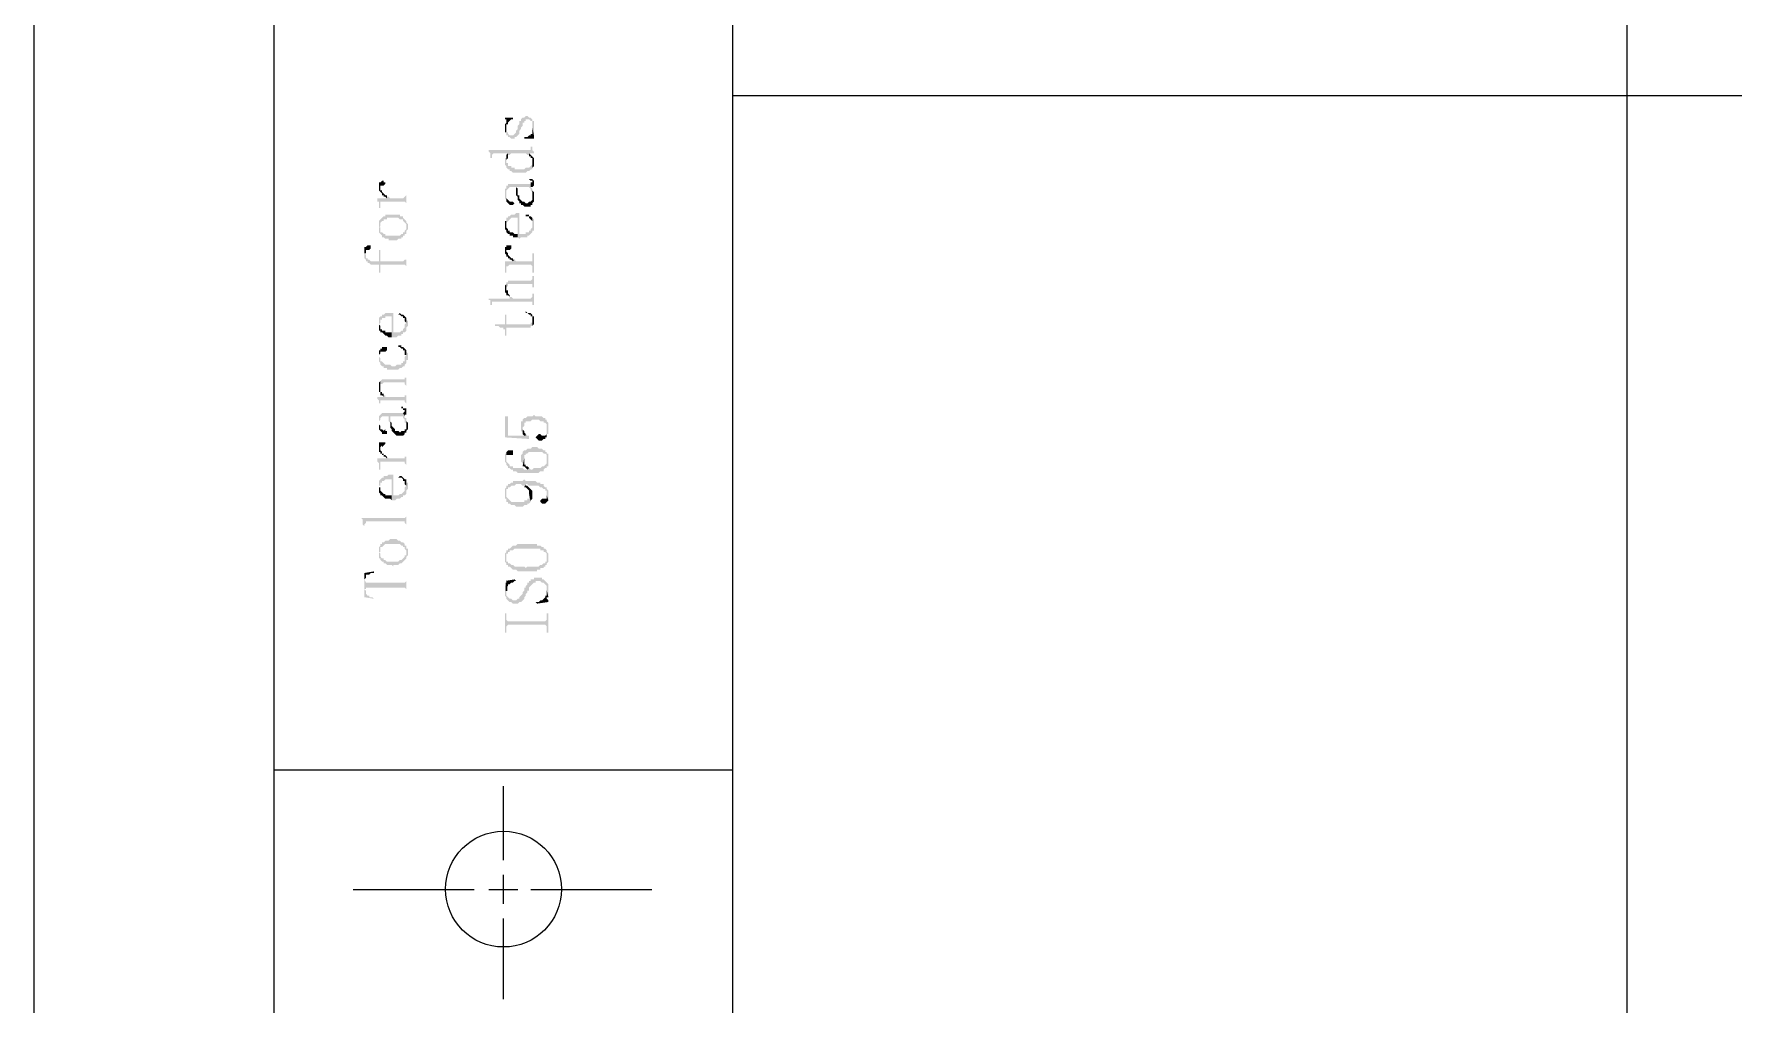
# Model space of a CAD drawing. Header units: inches. Extents: x 3613 to 8393, y -2205 to -794.
# Drawn here: x 3613.22 to 3660.74, y -2086.11 to -2058.99 of the extents above; entities that cross this region are included whole.
import ezdxf

# ---------------------------------------------------------------- set-up
doc = ezdxf.new("R2010")
doc.units = ezdxf.units.IN
doc.header["$MEASUREMENT"] = 0

msp = doc.modelspace()

# ---------------------------------------------------------------- hatches: boundary and pattern name
at = {"transparency": 33554559}
for points in [[(3626.427, -2061.784), (3626.427, -2061.829), (3626.472, -2061.829), (3626.472, -2061.874), (3626.517, -2061.874), (3626.562, -2061.919), (3626.652, -2061.919), (3626.652, -2061.874), (3626.697, -2061.874), (3626.743, -2061.829), (3626.743, -2061.829), (3626.788, -2061.784), (3626.788, -2061.694), (3626.833, -2061.648), (3626.833, -2061.603), (3626.878, -2061.558), (3626.878, -2061.468), (3626.923, -2061.468), (3626.923, -2061.423), (3626.968, -2061.423), (3626.968, -2061.378), (3627.059, -2061.378), (3627.104, -2061.423), (3627.149, -2061.423), (3627.149, -2061.468), (3627.149, -2061.603), (3627.194, -2061.829), (3627.194, -2061.784), (3627.194, -2061.694), (3627.194, -2061.513), (3627.194, -2061.423), (3627.149, -2061.423), (3627.149, -2061.378), (3627.149, -2061.378), (3627.104, -2061.332), (3627.059, -2061.332), (3627.013, -2061.287), (3626.968, -2061.287), (3626.923, -2061.332), (3626.878, -2061.332), (3626.833, -2061.378), (3626.833, -2061.423), (3626.788, -2061.423), (3626.788, -2061.513), (3626.743, -2061.558), (3626.743, -2061.648), (3626.697, -2061.694), (3626.697, -2061.739), (3626.652, -2061.784), (3626.652, -2061.784), (3626.607, -2061.829), (3626.517, -2061.829), (3626.472, -2061.784), (3626.472, -2061.739), (3626.427, -2061.739), (3626.427, -2061.603)], [(3626.382, -2061.332), (3626.382, -2061.378), (3626.427, -2061.378), (3626.427, -2061.784), (3626.427, -2061.603), (3626.427, -2061.513), (3626.472, -2061.513), (3626.472, -2061.468), (3626.517, -2061.423), (3626.517, -2061.423), (3626.562, -2061.378), (3626.607, -2061.378), (3626.607, -2061.332)], [(3626.382, -2061.603), (3626.382, -2061.739), (3626.427, -2061.739), (3626.427, -2061.784), (3626.427, -2061.423), (3626.427, -2061.468), (3626.382, -2061.513)], [(3626.923, -2061.874), (3626.923, -2061.919), (3627.194, -2061.919), (3627.194, -2061.874), (3627.194, -2061.829), (3627.194, -2061.829), (3627.149, -2061.603), (3627.149, -2061.694), (3627.149, -2061.784), (3627.104, -2061.784), (3627.104, -2061.829), (3627.059, -2061.829), (3627.013, -2061.874), (3626.968, -2061.874)], [(3625.93, -2062.235), (3625.93, -2062.28), (3625.975, -2062.325), (3625.975, -2062.461), (3626.02, -2062.461), (3626.02, -2062.371), (3626.02, -2062.371), (3626.066, -2062.325), (3626.472, -2062.325), (3626.472, -2062.371), (3626.517, -2062.371), (3626.562, -2062.325), (3626.968, -2062.325), (3627.013, -2062.371), (3627.059, -2062.371), (3627.059, -2062.325), (3627.194, -2062.325), (3627.194, -2062.28), (3627.149, -2062.235), (3627.149, -2062.145), (3627.104, -2062.145), (3627.104, -2062.19), (3627.104, -2062.235), (3627.059, -2062.235)], [(3626.382, -2062.551), (3626.382, -2062.641), (3626.427, -2062.686), (3626.427, -2062.732), (3626.472, -2062.777), (3626.517, -2062.777), (3626.517, -2062.822), (3626.562, -2062.822), (3626.607, -2062.867), (3626.968, -2062.867), (3627.013, -2062.822), (3627.059, -2062.822), (3627.104, -2062.777), (3627.149, -2062.777), (3627.149, -2062.551), (3627.149, -2062.641), (3627.104, -2062.686), (3627.104, -2062.686), (3627.059, -2062.732), (3626.968, -2062.732), (3626.923, -2062.777), (3626.652, -2062.777), (3626.652, -2062.732), (3626.562, -2062.732), (3626.562, -2062.686), (3626.472, -2062.686), (3626.472, -2062.596), (3626.427, -2062.596), (3626.427, -2062.416), (3626.427, -2062.461), (3626.382, -2062.461), (3626.382, -2062.506)], [(3626.427, -2062.416), (3626.427, -2062.551), (3626.427, -2062.506), (3626.472, -2062.461), (3626.472, -2062.416), (3626.472, -2062.325), (3626.472, -2062.325), (3626.427, -2062.371)], [(3627.059, -2062.371), (3627.059, -2062.416), (3627.104, -2062.416), (3627.104, -2062.461), (3627.149, -2062.461), (3627.149, -2062.732), (3627.194, -2062.686), (3627.194, -2062.551), (3627.194, -2062.506), (3627.194, -2062.461), (3627.149, -2062.416), (3627.149, -2062.416), (3627.104, -2062.371), (3627.104, -2062.371), (3627.059, -2062.325)], [(3622.861, -2063.273), (3622.861, -2063.363), (3622.861, -2063.363), (3622.906, -2063.409), (3622.906, -2063.273), (3622.906, -2063.228), (3622.997, -2063.228), (3623.042, -2063.183), (3623.042, -2063.138), (3622.997, -2063.138), (3622.997, -2063.093), (3622.951, -2063.093), (3622.906, -2063.138), (3622.861, -2063.138), (3622.861, -2063.228)], [(3626.382, -2063.454), (3626.382, -2063.499), (3626.382, -2063.589), (3626.427, -2063.634), (3626.427, -2063.679), (3626.427, -2063.454), (3626.427, -2063.363), (3626.472, -2063.318), (3626.472, -2063.318), (3626.517, -2063.273), (3626.697, -2063.273), (3626.697, -2063.499), (3626.697, -2063.273), (3627.059, -2063.273), (3627.104, -2063.318), (3627.104, -2063.363), (3627.104, -2063.363), (3627.149, -2063.409), (3627.149, -2063.454), (3627.149, -2063.544), (3627.149, -2063.363), (3627.149, -2063.318), (3627.104, -2063.273), (3627.104, -2063.183), (3626.472, -2063.183), (3626.472, -2063.228), (3626.427, -2063.228), (3626.427, -2063.318), (3626.382, -2063.318), (3626.382, -2063.409)], [(3627.013, -2063.048), (3627.059, -2063.048), (3627.104, -2063.093), (3627.149, -2063.093), (3627.149, -2063.273), (3627.194, -2063.228), (3627.194, -2063.138), (3627.194, -2063.093), (3627.149, -2063.048), (3627.059, -2063.048)], [(3627.104, -2063.183), (3627.104, -2063.273), (3627.149, -2063.273), (3627.149, -2063.138), (3627.104, -2063.138)], [(3622.816, -2063.589), (3622.816, -2063.679), (3622.861, -2063.679), (3622.861, -2063.77), (3622.861, -2063.86), (3622.906, -2063.86), (3622.906, -2063.724), (3622.906, -2063.679), (3623.583, -2063.679), (3623.628, -2063.724), (3623.628, -2063.86), (3623.628, -2063.363), (3623.628, -2063.499), (3623.628, -2063.499), (3623.583, -2063.544), (3623.583, -2063.544), (3623.538, -2063.589), (3623.177, -2063.589), (3623.132, -2063.544), (3623.087, -2063.544), (3623.087, -2063.589)], [(3622.906, -2063.409), (3622.906, -2063.409), (3622.951, -2063.454), (3622.951, -2063.499), (3622.997, -2063.499), (3622.997, -2063.544), (3623.042, -2063.544), (3623.087, -2063.589), (3623.087, -2063.499), (3623.042, -2063.499), (3622.997, -2063.454), (3622.997, -2063.454), (3622.951, -2063.409), (3622.951, -2063.363), (3622.906, -2063.363), (3622.906, -2063.273)], [(3626.427, -2063.679), (3626.427, -2063.679), (3626.472, -2063.724), (3626.472, -2063.724), (3626.517, -2063.77), (3626.607, -2063.77), (3626.652, -2063.724), (3626.607, -2063.679), (3626.517, -2063.679), (3626.472, -2063.634), (3626.472, -2063.634), (3626.427, -2063.589), (3626.427, -2063.454)], [(3626.697, -2063.499), (3626.743, -2063.544), (3626.743, -2063.634), (3626.743, -2063.634), (3626.788, -2063.679), (3626.788, -2063.724), (3626.833, -2063.724), (3626.833, -2063.77), (3626.878, -2063.77), (3626.923, -2063.815), (3627.104, -2063.815), (3627.104, -2063.77), (3627.149, -2063.77), (3627.149, -2063.724), (3627.194, -2063.679), (3627.194, -2063.544), (3627.194, -2063.454), (3627.194, -2063.409), (3627.194, -2063.409), (3627.149, -2063.363), (3627.149, -2063.634), (3627.149, -2063.634), (3627.104, -2063.679), (3627.059, -2063.679), (3627.013, -2063.724), (3626.968, -2063.724), (3626.923, -2063.679), (3626.878, -2063.679), (3626.833, -2063.634), (3626.833, -2063.634), (3626.788, -2063.589), (3626.788, -2063.499), (3626.743, -2063.499), (3626.743, -2063.318), (3626.697, -2063.273)], [(3622.861, -2064.221), (3622.861, -2064.401), (3622.861, -2064.401), (3622.906, -2064.356), (3622.906, -2064.311), (3622.906, -2064.266), (3622.951, -2064.221), (3622.997, -2064.221), (3622.997, -2064.176), (3623.087, -2064.176), (3623.087, -2064.131), (3623.403, -2064.131), (3623.448, -2064.176), (3623.538, -2064.176), (3623.538, -2064.221), (3623.538, -2064.221), (3623.583, -2064.266), (3623.583, -2064.266), (3623.628, -2064.311), (3623.628, -2064.582), (3623.628, -2064.492), (3623.674, -2064.447), (3623.674, -2064.356), (3623.674, -2064.311), (3623.628, -2064.266), (3623.628, -2064.221), (3623.628, -2064.221), (3623.583, -2064.176), (3623.583, -2064.176), (3623.538, -2064.131), (3623.538, -2064.086), (3623.448, -2064.086), (3623.448, -2064.04), (3623.042, -2064.04), (3623.042, -2064.086), (3622.997, -2064.086), (3622.951, -2064.131), (3622.951, -2064.131), (3622.906, -2064.176), (3622.906, -2064.176)], [(3626.427, -2064.221), (3626.427, -2064.311), (3626.427, -2064.266), (3626.427, -2064.266), (3626.472, -2064.221), (3626.472, -2064.221), (3626.517, -2064.176), (3626.517, -2064.176), (3626.562, -2064.131), (3626.743, -2064.131), (3626.743, -2064.672), (3626.788, -2064.717), (3626.788, -2064.717), (3626.833, -2064.672), (3627.013, -2064.672), (3627.013, -2064.627), (3627.059, -2064.627), (3627.104, -2064.582), (3627.104, -2064.582), (3627.149, -2064.537), (3627.149, -2064.492), (3627.194, -2064.492), (3627.194, -2064.311), (3627.194, -2064.221), (3627.194, -2064.176), (3627.149, -2064.131), (3627.149, -2064.311), (3627.149, -2064.401), (3627.149, -2064.401), (3627.104, -2064.447), (3627.104, -2064.492), (3627.059, -2064.492), (3627.059, -2064.537), (3626.968, -2064.537), (3626.968, -2064.582), (3626.788, -2064.582), (3626.788, -2063.995), (3626.697, -2063.995), (3626.652, -2064.04), (3626.562, -2064.04), (3626.517, -2064.086), (3626.472, -2064.086), (3626.472, -2064.131), (3626.427, -2064.131), (3626.427, -2064.176)], [(3626.968, -2064.04), (3626.968, -2064.086), (3627.059, -2064.086), (3627.059, -2064.131), (3627.104, -2064.176), (3627.104, -2064.176), (3627.149, -2064.221), (3627.149, -2064.311), (3627.149, -2064.131), (3627.149, -2064.131), (3627.104, -2064.086), (3627.059, -2064.086), (3627.059, -2064.04)], [(3622.861, -2064.401), (3622.861, -2064.537), (3622.861, -2064.537), (3622.906, -2064.582), (3622.906, -2064.582), (3622.951, -2064.627), (3622.951, -2064.672), (3622.997, -2064.672), (3623.042, -2064.717), (3623.132, -2064.717), (3623.132, -2064.763), (3623.358, -2064.763), (3623.403, -2064.717), (3623.493, -2064.717), (3623.493, -2064.672), (3623.538, -2064.672), (3623.538, -2064.627), (3623.583, -2064.627), (3623.583, -2064.582), (3623.628, -2064.582), (3623.628, -2064.401), (3623.628, -2064.447), (3623.583, -2064.492), (3623.583, -2064.537), (3623.538, -2064.537), (3623.538, -2064.582), (3623.493, -2064.582), (3623.448, -2064.627), (3623.042, -2064.627), (3623.042, -2064.582), (3622.997, -2064.582), (3622.951, -2064.537), (3622.906, -2064.537), (3622.906, -2064.401), (3622.861, -2064.401), (3622.861, -2064.221), (3622.861, -2064.266), (3622.861, -2064.356)], [(3626.382, -2064.356), (3626.382, -2064.447), (3626.427, -2064.492), (3626.427, -2064.537), (3626.472, -2064.582), (3626.517, -2064.582), (3626.517, -2064.627), (3626.607, -2064.627), (3626.607, -2064.672), (3626.743, -2064.672), (3626.743, -2064.582), (3626.652, -2064.582), (3626.607, -2064.537), (3626.517, -2064.537), (3626.517, -2064.492), (3626.472, -2064.492), (3626.472, -2064.447), (3626.472, -2064.447), (3626.427, -2064.401), (3626.427, -2064.221), (3626.382, -2064.221), (3626.382, -2064.311)], [(3622.455, -2064.943), (3622.455, -2065.124), (3622.5, -2065.124), (3622.5, -2065.033), (3622.59, -2065.033), (3622.636, -2064.988), (3622.636, -2064.898), (3622.545, -2064.898), (3622.5, -2064.943)], [(3622.455, -2065.124), (3622.455, -2065.259), (3622.455, -2065.259), (3622.5, -2065.304), (3622.5, -2065.349), (3622.545, -2065.349), (3622.545, -2065.394), (3622.59, -2065.394), (3622.636, -2065.44), (3622.861, -2065.44), (3622.861, -2065.665), (3622.906, -2065.665), (3622.906, -2065.44), (3623.583, -2065.44), (3623.628, -2065.485), (3623.628, -2065.62), (3623.628, -2065.078), (3623.628, -2065.304), (3623.583, -2065.304), (3623.538, -2065.349), (3622.906, -2065.349), (3622.906, -2065.033), (3622.861, -2065.033), (3622.861, -2065.349), (3622.636, -2065.349), (3622.59, -2065.304), (3622.545, -2065.304), (3622.545, -2065.259), (3622.5, -2065.259), (3622.5, -2065.169), (3622.455, -2065.124), (3622.455, -2064.943), (3622.455, -2065.033), (3622.455, -2065.078)], [(3626.382, -2065.033), (3626.382, -2065.124), (3626.382, -2065.124), (3626.427, -2065.169), (3626.427, -2065.214), (3626.427, -2065.033), (3626.517, -2065.033), (3626.562, -2064.988), (3626.562, -2064.943), (3626.562, -2064.898), (3626.427, -2064.898), (3626.427, -2064.943), (3626.382, -2064.943), (3626.382, -2064.988)], [(3626.427, -2065.214), (3626.472, -2065.214), (3626.472, -2065.259), (3626.517, -2065.259), (3626.517, -2065.304), (3626.562, -2065.304), (3626.607, -2065.349), (3626.607, -2065.349), (3626.652, -2065.304), (3626.607, -2065.304), (3626.607, -2065.259), (3626.562, -2065.259), (3626.517, -2065.214), (3626.517, -2065.214), (3626.472, -2065.169), (3626.472, -2065.124), (3626.427, -2065.078), (3626.427, -2065.078)], [(3626.382, -2065.349), (3626.382, -2065.394), (3626.382, -2065.485), (3626.382, -2065.665), (3626.427, -2065.665), (3626.427, -2065.485), (3626.472, -2065.485), (3626.517, -2065.44), (3627.104, -2065.44), (3627.149, -2065.485), (3627.149, -2065.665), (3627.194, -2065.665), (3627.194, -2065.124), (3627.149, -2065.124), (3627.149, -2065.304), (3627.149, -2065.349), (3626.697, -2065.349), (3626.652, -2065.304), (3626.607, -2065.349)], [(3626.382, -2066.116), (3626.382, -2066.207), (3626.427, -2066.252), (3626.427, -2066.297), (3626.472, -2066.297), (3626.517, -2066.342), (3626.517, -2066.387), (3626.517, -2066.297), (3626.472, -2066.252), (3626.472, -2066.162), (3626.427, -2066.162), (3626.427, -2065.936), (3626.427, -2065.981), (3626.382, -2066.026), (3626.382, -2066.071)], [(3626.427, -2065.936), (3626.427, -2066.116), (3626.427, -2066.071), (3626.472, -2066.026), (3626.472, -2065.981), (3627.149, -2065.981), (3627.149, -2066.071), (3627.194, -2066.071), (3627.194, -2065.755), (3627.149, -2065.755), (3627.149, -2065.846), (3627.149, -2065.846), (3627.104, -2065.891), (3626.472, -2065.891), (3626.472, -2065.936)], [(3625.93, -2066.387), (3625.93, -2066.432), (3625.975, -2066.432), (3625.975, -2066.478), (3625.975, -2066.568), (3626.02, -2066.568), (3626.02, -2066.523), (3626.02, -2066.478), (3627.149, -2066.478), (3627.149, -2066.568), (3627.194, -2066.568), (3627.194, -2066.252), (3627.149, -2066.252), (3627.149, -2066.342), (3627.149, -2066.342), (3627.104, -2066.387), (3626.607, -2066.387), (3626.562, -2066.342), (3626.517, -2066.342), (3626.517, -2066.387)], [(3622.861, -2066.974), (3622.861, -2067.109), (3622.861, -2067.109), (3622.906, -2067.064), (3622.906, -2066.974), (3622.951, -2066.974), (3622.951, -2066.929), (3623.042, -2066.929), (3623.042, -2066.884), (3623.222, -2066.884), (3623.222, -2067.47), (3623.358, -2067.47), (3623.403, -2067.425), (3623.493, -2067.425), (3623.493, -2067.38), (3623.538, -2067.38), (3623.538, -2067.335), (3623.583, -2067.335), (3623.628, -2067.29), (3623.628, -2067.245), (3623.628, -2067.2), (3623.674, -2067.155), (3623.674, -2067.109), (3623.674, -2067.019), (3623.674, -2067.019), (3623.628, -2066.974), (3623.628, -2066.929), (3623.628, -2067.064), (3623.628, -2067.064), (3623.583, -2067.109), (3623.583, -2067.2), (3623.583, -2067.2), (3623.538, -2067.245), (3623.538, -2067.29), (3623.493, -2067.29), (3623.448, -2067.335), (3623.267, -2067.335), (3623.267, -2066.793), (3623.042, -2066.793), (3622.997, -2066.839), (3622.951, -2066.839), (3622.951, -2066.884), (3622.906, -2066.884), (3622.861, -2066.929)], [(3622.861, -2067.109), (3622.861, -2067.155), (3622.861, -2067.29), (3622.906, -2067.29), (3622.906, -2067.335), (3622.951, -2067.335), (3622.997, -2067.38), (3622.997, -2067.38), (3623.042, -2067.425), (3623.087, -2067.425), (3623.132, -2067.47), (3623.222, -2067.47), (3623.222, -2067.335), (3623.042, -2067.335), (3623.042, -2067.29), (3622.951, -2067.29), (3622.951, -2067.245), (3622.906, -2067.245), (3622.906, -2067.155), (3622.906, -2067.155), (3622.861, -2067.109), (3622.861, -2066.974), (3622.861, -2067.019), (3622.861, -2067.064)], [(3623.403, -2066.839), (3623.448, -2066.839), (3623.493, -2066.884), (3623.538, -2066.884), (3623.538, -2066.929), (3623.583, -2066.929), (3623.583, -2067.019), (3623.583, -2067.019), (3623.628, -2067.064), (3623.628, -2066.929), (3623.583, -2066.884), (3623.538, -2066.839), (3623.493, -2066.839), (3623.448, -2066.793), (3623.448, -2066.793)], [(3626.111, -2067.109), (3626.111, -2067.155), (3626.201, -2067.155), (3626.246, -2067.2), (3626.336, -2067.2), (3626.336, -2067.245), (3626.382, -2067.245), (3626.382, -2067.425), (3626.427, -2067.425), (3626.427, -2067.2), (3627.104, -2067.2), (3627.104, -2067.155), (3627.149, -2067.155), (3627.149, -2066.974), (3627.149, -2067.064), (3627.104, -2067.064), (3627.104, -2067.109), (3626.427, -2067.109), (3626.427, -2066.839), (3626.382, -2066.839), (3626.382, -2067.109)], [(3626.968, -2066.793), (3627.013, -2066.793), (3627.059, -2066.839), (3627.104, -2066.839), (3627.104, -2066.884), (3627.149, -2066.884), (3627.149, -2067.155), (3627.194, -2067.109), (3627.194, -2067.019), (3627.194, -2066.974), (3627.194, -2066.884), (3627.149, -2066.884), (3627.149, -2066.839), (3627.149, -2066.839), (3627.104, -2066.793), (3627.013, -2066.793), (3626.968, -2066.748)], [(3622.861, -2068.012), (3622.861, -2068.147), (3622.861, -2067.967), (3622.906, -2067.922), (3622.906, -2067.877), (3623.042, -2067.877), (3623.087, -2067.832), (3623.087, -2067.786), (3623.087, -2067.741), (3622.951, -2067.741), (3622.951, -2067.786), (3622.906, -2067.786), (3622.906, -2067.832), (3622.861, -2067.832), (3622.861, -2067.967)], [(3622.861, -2068.147), (3622.906, -2068.193), (3622.906, -2068.238), (3622.906, -2068.238), (3622.951, -2068.283), (3622.997, -2068.283), (3622.997, -2068.328), (3623.087, -2068.328), (3623.087, -2068.373), (3623.403, -2068.373), (3623.448, -2068.328), (3623.493, -2068.328), (3623.538, -2068.283), (3623.583, -2068.283), (3623.583, -2068.238), (3623.628, -2068.193), (3623.628, -2068.102), (3623.674, -2068.102), (3623.674, -2067.967), (3623.674, -2067.922), (3623.628, -2067.877), (3623.628, -2067.832), (3623.628, -2067.967), (3623.628, -2067.967), (3623.583, -2068.012), (3623.583, -2068.147), (3623.538, -2068.147), (3623.538, -2068.193), (3623.493, -2068.193), (3623.493, -2068.238), (3623.358, -2068.238), (3623.313, -2068.283), (3623.222, -2068.283), (3623.177, -2068.238), (3623.042, -2068.238), (3622.997, -2068.193), (3622.997, -2068.193), (3622.951, -2068.147), (3622.906, -2068.147), (3622.906, -2068.057), (3622.906, -2068.057), (3622.861, -2068.012)], [(3623.403, -2067.741), (3623.448, -2067.741), (3623.493, -2067.786), (3623.538, -2067.786), (3623.538, -2067.832), (3623.583, -2067.832), (3623.583, -2067.967), (3623.628, -2067.967), (3623.628, -2067.832), (3623.583, -2067.786), (3623.583, -2067.786), (3623.538, -2067.741), (3623.493, -2067.741), (3623.493, -2067.696), (3623.403, -2067.696)], [(3622.861, -2068.87), (3622.861, -2068.96), (3622.861, -2069.005), (3622.906, -2069.005), (3622.906, -2069.095), (3622.951, -2069.095), (3622.997, -2069.14), (3622.997, -2069.05), (3622.951, -2069.05), (3622.951, -2069.005), (3622.906, -2069.005), (3622.906, -2068.689), (3622.861, -2068.734), (3622.861, -2068.779), (3622.861, -2068.824)], [(3622.906, -2068.689), (3622.906, -2068.87), (3622.906, -2068.779), (3622.951, -2068.779), (3622.997, -2068.734), (3623.583, -2068.734), (3623.583, -2068.779), (3623.628, -2068.824), (3623.628, -2068.554), (3623.628, -2068.599), (3623.583, -2068.599), (3623.583, -2068.644), (3622.951, -2068.644), (3622.906, -2068.689)], [(3622.816, -2069.14), (3622.816, -2069.185), (3622.861, -2069.231), (3622.861, -2069.321), (3622.906, -2069.321), (3622.906, -2069.231), (3623.583, -2069.231), (3623.583, -2069.276), (3623.628, -2069.321), (3623.628, -2069.05), (3623.628, -2069.095), (3623.583, -2069.095), (3623.583, -2069.14), (3623.042, -2069.14), (3623.042, -2069.095), (3622.997, -2069.095), (3622.997, -2069.14)], [(3622.861, -2069.862), (3622.861, -2069.908), (3622.861, -2070.043), (3622.861, -2069.817), (3622.906, -2069.772), (3622.906, -2069.727), (3622.906, -2069.727), (3622.951, -2069.682), (3623.132, -2069.682), (3623.132, -2069.817), (3623.177, -2069.862), (3623.177, -2069.908), (3623.177, -2069.682), (3623.538, -2069.682), (3623.538, -2069.727), (3623.583, -2069.772), (3623.583, -2069.862), (3623.628, -2069.862), (3623.628, -2069.953), (3623.628, -2069.727), (3623.583, -2069.727), (3623.583, -2069.682), (3623.538, -2069.592), (3622.951, -2069.592), (3622.906, -2069.637), (3622.906, -2069.637), (3622.861, -2069.682), (3622.861, -2069.727), (3622.861, -2069.817)], [(3623.177, -2069.908), (3623.177, -2069.998), (3623.222, -2070.043), (3623.222, -2070.088), (3623.222, -2070.088), (3623.267, -2070.133), (3623.267, -2070.133), (3623.313, -2070.178), (3623.313, -2070.178), (3623.358, -2070.224), (3623.538, -2070.224), (3623.583, -2070.178), (3623.583, -2070.133), (3623.628, -2070.133), (3623.628, -2070.088), (3623.628, -2070.088), (3623.674, -2070.043), (3623.674, -2069.953), (3623.674, -2069.862), (3623.628, -2069.817), (3623.628, -2069.772), (3623.628, -2070.043), (3623.583, -2070.043), (3623.583, -2070.088), (3623.493, -2070.088), (3623.448, -2070.133), (3623.403, -2070.088), (3623.313, -2070.088), (3623.313, -2070.043), (3623.267, -2069.998), (3623.267, -2069.998), (3623.222, -2069.953), (3623.222, -2069.908), (3623.222, -2069.862), (3623.177, -2069.817), (3623.177, -2069.682)], [(3623.493, -2069.411), (3623.493, -2069.456), (3623.538, -2069.456), (3623.538, -2069.501), (3623.583, -2069.501), (3623.583, -2069.637), (3623.628, -2069.637), (3623.628, -2069.501), (3623.628, -2069.456), (3623.538, -2069.456), (3623.538, -2069.411)], [(3623.538, -2069.592), (3623.583, -2069.682), (3623.583, -2069.547), (3623.583, -2069.547)], [(3626.382, -2069.682), (3626.382, -2070.269), (3627.059, -2070.314), (3627.059, -2070.224), (3627.013, -2070.224), (3626.968, -2070.178), (3626.968, -2070.224), (3626.472, -2070.224), (3626.472, -2069.682)], [(3626.833, -2069.953), (3626.833, -2070.088), (3626.833, -2070.088), (3626.878, -2070.133), (3626.878, -2070.178), (3626.878, -2069.998), (3626.878, -2069.998), (3626.923, -2069.953), (3626.923, -2069.862), (3626.968, -2069.862), (3626.968, -2069.817), (3627.104, -2069.817), (3627.149, -2069.772), (3627.329, -2069.772), (3627.374, -2069.817), (3627.465, -2069.817), (3627.465, -2069.862), (3627.51, -2069.862), (3627.555, -2069.908), (3627.555, -2070.178), (3627.6, -2070.178), (3627.6, -2070.043), (3627.6, -2069.862), (3627.6, -2069.862), (3627.555, -2069.817), (3627.555, -2069.772), (3627.51, -2069.772), (3627.51, -2069.727), (3627.465, -2069.727), (3627.42, -2069.682), (3627.239, -2069.682), (3627.194, -2069.637), (3627.194, -2069.637), (3627.149, -2069.682), (3627.013, -2069.682), (3626.968, -2069.727), (3626.923, -2069.727), (3626.878, -2069.772), (3626.878, -2069.817), (3626.833, -2069.817), (3626.833, -2069.908), (3626.833, -2069.908)], [(3622.861, -2070.043), (3622.906, -2070.088), (3622.906, -2070.088), (3622.951, -2070.133), (3622.951, -2070.178), (3623.087, -2070.178), (3623.087, -2070.088), (3623.042, -2070.088), (3623.042, -2070.043), (3622.997, -2070.088), (3622.997, -2070.088), (3622.951, -2070.043), (3622.906, -2070.043), (3622.906, -2069.998), (3622.906, -2069.953), (3622.861, -2069.908), (3622.861, -2069.862)], [(3626.878, -2070.178), (3626.878, -2070.178), (3626.923, -2070.224), (3626.968, -2070.224), (3626.968, -2070.178), (3626.968, -2070.178), (3626.923, -2070.133), (3626.923, -2070.088), (3626.923, -2070.088), (3626.878, -2070.043), (3626.878, -2069.998)], [(3627.239, -2070.269), (3627.239, -2070.269), (3627.284, -2070.314), (3627.284, -2070.314), (3627.329, -2070.359), (3627.42, -2070.359), (3627.465, -2070.314), (3627.51, -2070.314), (3627.51, -2070.269), (3627.555, -2070.269), (3627.555, -2070.043), (3627.555, -2070.178), (3627.555, -2070.178), (3627.51, -2070.224), (3627.42, -2070.224), (3627.374, -2070.178), (3627.329, -2070.178), (3627.284, -2070.224), (3627.284, -2070.224)], [(3622.816, -2070.855), (3622.816, -2070.946), (3622.861, -2070.991), (3622.861, -2071.081), (3622.861, -2071.171), (3622.906, -2071.171), (3622.906, -2070.946), (3623.583, -2070.946), (3623.583, -2070.991), (3623.628, -2071.036), (3623.628, -2071.171), (3623.628, -2070.63), (3623.628, -2070.81), (3623.583, -2070.81), (3623.583, -2070.855), (3623.132, -2070.855), (3623.087, -2070.81), (3623.087, -2070.855)], [(3622.861, -2070.539), (3622.861, -2070.675), (3622.906, -2070.675), (3622.906, -2070.539), (3622.906, -2070.539), (3622.951, -2070.494), (3622.951, -2070.539), (3622.997, -2070.494), (3622.997, -2070.494), (3623.042, -2070.449), (3623.042, -2070.404), (3622.861, -2070.404), (3622.861, -2070.494)], [(3622.906, -2070.675), (3622.906, -2070.72), (3622.951, -2070.72), (3622.951, -2070.765), (3622.997, -2070.765), (3622.997, -2070.81), (3623.042, -2070.81), (3623.087, -2070.855), (3623.087, -2070.81), (3623.087, -2070.81), (3623.042, -2070.765), (3622.997, -2070.765), (3622.997, -2070.72), (3622.951, -2070.72), (3622.951, -2070.675), (3622.951, -2070.675), (3622.906, -2070.63), (3622.906, -2070.585), (3622.906, -2070.585)], [(3626.382, -2070.855), (3626.382, -2070.946), (3626.382, -2070.946), (3626.427, -2070.991), (3626.427, -2071.036), (3626.427, -2071.036), (3626.472, -2071.081), (3626.472, -2071.126), (3626.517, -2071.126), (3626.562, -2071.171), (3626.607, -2071.171), (3626.607, -2071.216), (3626.697, -2071.216), (3626.743, -2071.262), (3627.329, -2071.262), (3627.374, -2071.216), (3627.465, -2071.216), (3627.465, -2071.171), (3627.465, -2071.171), (3627.51, -2071.126), (3627.555, -2071.126), (3627.555, -2071.081), (3627.6, -2071.081), (3627.555, -2070.901), (3627.555, -2070.991), (3627.555, -2070.991), (3627.51, -2071.036), (3627.51, -2071.036), (3627.465, -2071.081), (3627.42, -2071.081), (3627.374, -2071.126), (3627.194, -2071.126), (3627.149, -2071.171), (3627.104, -2071.171), (3627.059, -2071.126), (3627.059, -2071.126), (3627.013, -2071.171), (3626.923, -2071.171), (3626.878, -2071.126), (3626.607, -2071.126), (3626.607, -2071.081), (3626.517, -2071.081), (3626.517, -2071.036), (3626.472, -2070.991), (3626.472, -2070.991), (3626.427, -2070.946), (3626.427, -2070.901), (3626.427, -2070.72), (3626.382, -2070.72), (3626.382, -2070.81)], [(3626.427, -2070.72), (3626.427, -2070.855), (3626.427, -2070.765), (3626.607, -2070.765), (3626.607, -2070.675), (3626.607, -2070.63), (3626.472, -2070.63), (3626.427, -2070.675)], [(3626.833, -2070.855), (3626.833, -2070.946), (3626.833, -2070.946), (3626.878, -2070.991), (3626.878, -2071.036), (3626.878, -2071.081), (3626.923, -2070.855), (3626.923, -2070.765), (3626.968, -2070.765), (3626.968, -2070.72), (3627.013, -2070.72), (3627.059, -2070.675), (3627.42, -2070.675), (3627.465, -2070.72), (3627.51, -2070.72), (3627.555, -2070.765), (3627.555, -2070.901), (3627.6, -2071.081), (3627.6, -2070.991), (3627.6, -2070.855), (3627.6, -2070.72), (3627.555, -2070.72), (3627.555, -2070.675), (3627.51, -2070.675), (3627.51, -2070.63), (3627.465, -2070.63), (3627.42, -2070.585), (3627.329, -2070.585), (3627.284, -2070.539), (3627.149, -2070.539), (3627.104, -2070.585), (3627.013, -2070.585), (3626.968, -2070.63), (3626.923, -2070.63), (3626.878, -2070.675), (3626.878, -2070.72), (3626.878, -2070.72), (3626.833, -2070.765)], [(3626.878, -2071.081), (3626.923, -2071.081), (3626.968, -2071.126), (3626.968, -2071.126), (3627.013, -2071.171), (3627.059, -2071.126), (3627.013, -2071.081), (3626.968, -2071.081), (3626.968, -2071.036), (3626.923, -2071.036), (3626.923, -2070.991), (3626.923, -2070.855)], [(3622.861, -2071.532), (3622.861, -2071.668), (3622.861, -2071.623), (3622.906, -2071.623), (3622.906, -2071.532), (3622.951, -2071.532), (3622.951, -2071.487), (3622.997, -2071.487), (3623.042, -2071.442), (3623.222, -2071.442), (3623.222, -2072.029), (3623.313, -2072.029), (3623.358, -2071.984), (3623.448, -2071.984), (3623.493, -2071.939), (3623.538, -2071.939), (3623.538, -2071.893), (3623.583, -2071.893), (3623.628, -2071.848), (3623.628, -2071.803), (3623.628, -2071.758), (3623.674, -2071.713), (3623.674, -2071.623), (3623.674, -2071.532), (3623.628, -2071.532), (3623.628, -2071.442), (3623.628, -2071.623), (3623.628, -2071.623), (3623.583, -2071.668), (3623.583, -2071.758), (3623.583, -2071.758), (3623.538, -2071.803), (3623.538, -2071.803), (3623.493, -2071.848), (3623.448, -2071.848), (3623.403, -2071.893), (3623.267, -2071.893), (3623.267, -2071.307), (3623.132, -2071.307), (3623.087, -2071.352), (3622.997, -2071.352), (3622.997, -2071.397), (3622.951, -2071.397), (3622.906, -2071.442), (3622.906, -2071.442), (3622.861, -2071.487)], [(3622.861, -2071.668), (3622.861, -2071.803), (3622.861, -2071.803), (3622.906, -2071.848), (3622.906, -2071.893), (3622.951, -2071.893), (3622.997, -2071.939), (3622.997, -2071.939), (3623.042, -2071.984), (3623.177, -2071.984), (3623.222, -2072.029), (3623.222, -2071.893), (3623.042, -2071.893), (3623.042, -2071.848), (3622.997, -2071.848), (3622.951, -2071.803), (3622.951, -2071.803), (3622.906, -2071.758), (3622.906, -2071.668), (3622.861, -2071.668), (3622.861, -2071.532), (3622.861, -2071.623)], [(3623.403, -2071.397), (3623.493, -2071.397), (3623.538, -2071.442), (3623.538, -2071.487), (3623.583, -2071.487), (3623.583, -2071.532), (3623.583, -2071.577), (3623.628, -2071.623), (3623.628, -2071.442), (3623.583, -2071.442), (3623.538, -2071.397), (3623.538, -2071.397), (3623.493, -2071.352), (3623.448, -2071.352)], [(3626.382, -2071.848), (3626.382, -2071.984), (3626.427, -2071.984), (3626.427, -2072.074), (3626.472, -2072.074), (3626.472, -2072.119), (3626.517, -2072.119), (3626.562, -2072.164), (3626.652, -2072.164), (3626.697, -2072.209), (3626.878, -2072.209), (3626.923, -2072.164), (3627.013, -2072.164), (3627.013, -2072.119), (3627.059, -2072.119), (3627.104, -2072.074), (3627.059, -2071.848), (3627.059, -2071.893), (3627.059, -2071.984), (3627.013, -2071.984), (3627.013, -2072.029), (3626.923, -2072.029), (3626.923, -2072.074), (3626.562, -2072.074), (3626.517, -2072.029), (3626.517, -2072.029), (3626.472, -2071.984), (3626.472, -2071.984), (3626.427, -2071.939), (3626.427, -2071.668), (3626.382, -2071.713), (3626.382, -2071.803)], [(3626.427, -2071.668), (3626.427, -2071.848), (3626.427, -2071.803), (3626.427, -2071.713), (3626.472, -2071.713), (3626.472, -2071.668), (3626.517, -2071.668), (3626.562, -2071.623), (3626.652, -2071.623), (3626.697, -2071.577), (3626.833, -2071.577), (3626.878, -2071.623), (3626.923, -2071.623), (3626.923, -2071.668), (3626.968, -2071.577), (3627.013, -2071.577), (3627.059, -2071.623), (3627.329, -2071.623), (3627.374, -2071.668), (3627.42, -2071.668), (3627.465, -2071.713), (3627.51, -2071.713), (3627.51, -2071.758), (3627.555, -2071.758), (3627.555, -2071.893), (3627.555, -2071.893), (3627.6, -2072.029), (3627.6, -2071.893), (3627.6, -2071.803), (3627.6, -2071.758), (3627.555, -2071.713), (3627.555, -2071.668), (3627.51, -2071.668), (3627.465, -2071.623), (3627.465, -2071.577), (3627.374, -2071.577), (3627.374, -2071.532), (3627.284, -2071.532), (3627.239, -2071.487), (3626.968, -2071.487), (3626.923, -2071.442), (3626.878, -2071.487), (3626.607, -2071.487), (3626.607, -2071.532), (3626.562, -2071.532), (3626.517, -2071.577), (3626.472, -2071.577), (3626.472, -2071.623), (3626.427, -2071.623)], [(3626.923, -2071.668), (3626.968, -2071.668), (3627.013, -2071.713), (3627.059, -2071.758), (3627.059, -2071.848), (3627.059, -2071.848), (3627.104, -2072.074), (3627.104, -2072.029), (3627.104, -2072.029), (3627.149, -2071.984), (3627.149, -2071.939), (3627.149, -2071.848), (3627.149, -2071.758), (3627.104, -2071.713), (3627.104, -2071.713), (3627.059, -2071.668), (3627.059, -2071.668), (3627.013, -2071.623), (3626.968, -2071.623), (3626.968, -2071.577)], [(3627.374, -2072.074), (3627.374, -2072.074), (3627.42, -2072.119), (3627.51, -2072.119), (3627.555, -2072.074), (3627.555, -2072.074), (3627.6, -2072.029), (3627.555, -2071.893), (3627.555, -2071.984), (3627.42, -2071.984), (3627.374, -2072.029)], [(3622.365, -2072.525), (3622.365, -2072.525), (3622.41, -2072.57), (3622.41, -2072.661), (3622.41, -2072.706), (3622.455, -2072.751), (3622.455, -2072.841), (3622.455, -2072.706), (3622.5, -2072.661), (3622.5, -2072.616), (3623.583, -2072.616), (3623.583, -2072.661), (3623.583, -2072.661), (3623.628, -2072.706), (3623.628, -2072.841), (3623.628, -2072.3), (3623.628, -2072.48), (3623.628, -2072.48), (3623.583, -2072.525), (3623.538, -2072.525)], [(3622.861, -2073.338), (3622.861, -2073.473), (3622.906, -2073.473), (3622.906, -2073.338), (3622.951, -2073.338), (3622.997, -2073.293), (3622.997, -2073.293), (3623.042, -2073.247), (3623.448, -2073.247), (3623.493, -2073.293), (3623.538, -2073.293), (3623.538, -2073.338), (3623.583, -2073.338), (3623.583, -2073.383), (3623.628, -2073.428), (3623.628, -2073.473), (3623.628, -2073.654), (3623.628, -2073.608), (3623.628, -2073.608), (3623.674, -2073.563), (3623.674, -2073.473), (3623.674, -2073.383), (3623.628, -2073.383), (3623.628, -2073.293), (3623.583, -2073.293), (3623.583, -2073.247), (3623.538, -2073.202), (3623.493, -2073.202), (3623.448, -2073.157), (3623.403, -2073.157), (3623.358, -2073.112), (3623.177, -2073.112), (3623.132, -2073.157), (3623.042, -2073.157), (3622.997, -2073.202), (3622.951, -2073.202), (3622.951, -2073.247), (3622.906, -2073.247), (3622.906, -2073.293)], [(3622.861, -2073.473), (3622.861, -2073.563), (3622.861, -2073.654), (3622.906, -2073.654), (3622.906, -2073.699), (3622.951, -2073.744), (3622.997, -2073.744), (3622.997, -2073.789), (3623.042, -2073.789), (3623.087, -2073.834), (3623.222, -2073.834), (3623.267, -2073.879), (3623.267, -2073.834), (3623.403, -2073.834), (3623.448, -2073.789), (3623.493, -2073.789), (3623.538, -2073.744), (3623.538, -2073.744), (3623.583, -2073.699), (3623.583, -2073.699), (3623.628, -2073.654), (3623.628, -2073.473), (3623.628, -2073.563), (3623.583, -2073.563), (3623.583, -2073.608), (3623.538, -2073.654), (3623.538, -2073.654), (3623.493, -2073.699), (3623.448, -2073.699), (3623.403, -2073.744), (3623.087, -2073.744), (3623.042, -2073.699), (3622.997, -2073.699), (3622.997, -2073.654), (3622.951, -2073.654), (3622.906, -2073.608), (3622.906, -2073.563), (3622.906, -2073.518), (3622.861, -2073.473), (3622.861, -2073.338), (3622.861, -2073.428), (3622.861, -2073.428)], [(3626.382, -2073.654), (3626.382, -2073.744), (3626.382, -2073.744), (3626.427, -2073.789), (3626.427, -2073.834), (3626.472, -2073.834), (3626.472, -2073.879), (3626.517, -2073.879), (3626.562, -2073.924), (3626.562, -2073.924), (3626.607, -2073.969), (3626.697, -2073.969), (3626.743, -2074.015), (3627.284, -2074.015), (3627.284, -2073.969), (3627.374, -2073.969), (3627.374, -2073.924), (3627.465, -2073.924), (3627.465, -2073.879), (3627.51, -2073.879), (3627.51, -2073.834), (3627.555, -2073.834), (3627.555, -2073.789), (3627.6, -2073.744), (3627.6, -2073.654), (3627.6, -2073.518), (3627.6, -2073.518), (3627.555, -2073.473), (3627.555, -2073.654), (3627.555, -2073.744), (3627.51, -2073.744), (3627.51, -2073.789), (3627.465, -2073.789), (3627.42, -2073.834), (3627.374, -2073.834), (3627.329, -2073.879), (3627.013, -2073.879), (3626.968, -2073.924), (3626.968, -2073.924), (3626.923, -2073.879), (3626.652, -2073.879), (3626.607, -2073.834), (3626.562, -2073.834), (3626.517, -2073.789), (3626.472, -2073.789), (3626.472, -2073.744), (3626.427, -2073.744), (3626.427, -2073.654), (3626.427, -2073.473), (3626.382, -2073.518), (3626.382, -2073.608)], [(3626.427, -2073.473), (3626.427, -2073.654), (3626.427, -2073.608), (3626.427, -2073.518), (3626.472, -2073.518), (3626.472, -2073.473), (3626.517, -2073.473), (3626.517, -2073.428), (3626.607, -2073.428), (3626.652, -2073.383), (3627.374, -2073.383), (3627.374, -2073.428), (3627.465, -2073.428), (3627.465, -2073.473), (3627.51, -2073.473), (3627.555, -2073.518), (3627.555, -2073.654), (3627.555, -2073.428), (3627.555, -2073.428), (3627.51, -2073.383), (3627.465, -2073.383), (3627.465, -2073.338), (3627.42, -2073.338), (3627.374, -2073.293), (3627.284, -2073.293), (3627.284, -2073.247), (3626.743, -2073.247), (3626.697, -2073.293), (3626.607, -2073.293), (3626.562, -2073.338), (3626.562, -2073.338), (3626.517, -2073.383), (3626.472, -2073.383), (3626.472, -2073.428), (3626.427, -2073.428)], [(3622.455, -2074.06), (3622.455, -2074.24), (3622.455, -2074.24), (3622.5, -2074.195), (3622.5, -2074.105), (3622.59, -2074.105), (3622.636, -2074.06), (3622.726, -2074.06), (3622.726, -2074.015)], [(3622.455, -2074.06), (3622.455, -2074.737), (3622.726, -2074.782), (3622.726, -2074.782), (3622.681, -2074.737), (3622.59, -2074.737), (3622.59, -2074.692), (3622.545, -2074.692), (3622.5, -2074.646), (3622.5, -2074.556), (3622.455, -2074.511), (3622.455, -2074.24)], [(3622.455, -2074.24), (3622.455, -2074.511), (3622.5, -2074.511), (3622.5, -2074.466), (3623.583, -2074.466), (3623.628, -2074.511), (3623.628, -2074.601), (3623.628, -2074.24), (3623.628, -2074.285), (3623.628, -2074.285), (3623.583, -2074.331), (3622.5, -2074.331)], [(3626.382, -2074.556), (3626.382, -2074.692), (3626.382, -2074.692), (3626.427, -2074.737), (3626.427, -2074.782), (3626.427, -2074.782), (3626.472, -2074.827), (3626.472, -2074.827), (3626.517, -2074.872), (3626.562, -2074.872), (3626.607, -2074.917), (3626.743, -2074.917), (3626.788, -2074.872), (3626.833, -2074.872), (3626.878, -2074.827), (3626.878, -2074.827), (3626.923, -2074.782), (3626.923, -2074.737), (3626.968, -2074.692), (3626.968, -2074.646), (3627.013, -2074.601), (3627.013, -2074.556), (3627.059, -2074.556), (3627.059, -2074.466), (3627.104, -2074.421), (3627.104, -2074.421), (3627.149, -2074.376), (3627.149, -2074.376), (3627.194, -2074.331), (3627.239, -2074.331), (3627.239, -2074.285), (3627.374, -2074.285), (3627.42, -2074.331), (3627.465, -2074.331), (3627.51, -2074.376), (3627.51, -2074.376), (3627.555, -2074.421), (3627.555, -2074.556), (3627.6, -2074.737), (3627.6, -2074.601), (3627.6, -2074.556), (3627.6, -2074.376), (3627.6, -2074.376), (3627.555, -2074.331), (3627.555, -2074.331), (3627.51, -2074.285), (3627.51, -2074.285), (3627.465, -2074.24), (3627.42, -2074.24), (3627.42, -2074.195), (3627.194, -2074.195), (3627.194, -2074.24), (3627.104, -2074.24), (3627.104, -2074.285), (3627.059, -2074.285), (3627.059, -2074.331), (3627.013, -2074.331), (3627.013, -2074.376), (3626.968, -2074.421), (3626.968, -2074.466), (3626.923, -2074.466), (3626.923, -2074.556), (3626.878, -2074.601), (3626.878, -2074.646), (3626.833, -2074.692), (3626.833, -2074.692), (3626.788, -2074.737), (3626.788, -2074.782), (3626.743, -2074.782), (3626.697, -2074.827), (3626.607, -2074.827), (3626.562, -2074.782), (3626.517, -2074.782), (3626.472, -2074.737), (3626.472, -2074.737), (3626.427, -2074.692), (3626.427, -2074.376), (3626.382, -2074.421), (3626.382, -2074.511), (3626.382, -2074.511)], [(3626.382, -2074.285), (3626.427, -2074.285), (3626.427, -2074.331), (3626.427, -2074.511), (3626.427, -2074.466), (3626.472, -2074.421), (3626.472, -2074.376), (3626.517, -2074.376), (3626.562, -2074.331), (3626.607, -2074.331), (3626.652, -2074.285), (3626.697, -2074.285), (3626.652, -2074.24)], [(3627.239, -2074.872), (3627.284, -2074.917), (3627.6, -2074.872), (3627.6, -2074.827), (3627.6, -2074.827), (3627.555, -2074.782), (3627.555, -2074.601), (3627.555, -2074.692), (3627.51, -2074.692), (3627.51, -2074.737), (3627.51, -2074.737), (3627.465, -2074.782), (3627.465, -2074.782), (3627.42, -2074.827), (3627.374, -2074.827), (3627.329, -2074.872), (3627.284, -2074.872)], [(3627.555, -2074.601), (3627.555, -2074.782), (3627.555, -2074.737), (3627.6, -2074.737), (3627.555, -2074.556)], [(3626.382, -2075.188), (3626.382, -2075.73), (3626.427, -2075.73), (3626.427, -2075.549), (3626.427, -2075.549), (3626.472, -2075.504), (3627.51, -2075.504), (3627.555, -2075.549), (3627.555, -2075.73), (3627.6, -2075.73), (3627.6, -2075.188), (3627.555, -2075.188), (3627.555, -2075.369), (3627.555, -2075.369), (3627.51, -2075.414), (3626.472, -2075.414), (3626.427, -2075.369), (3626.427, -2075.188)]]:
    msp.add_hatch(color=256, dxfattribs=at).paths.add_polyline_path(points)

# ---------------------------------------------------------------- linework, layer by layer
for p, q in [((3619.928, -1913.853), (3619.928, -2200.594)), ((3657.747, -1913.853), (3657.747, -2169.814)), ((3632.745, -2060.713), (4029.183, -2060.713))]:
    msp.add_line(p, q)
for points in [[(4033.221, -2204.853), (4033.221, -1907.853), (3613.221, -1907.853), (3613.221, -2204.853)], [(3626.427, -2074.376), (3626.427, -2074.556), (3626.427, -2074.331)]]:
    msp.add_lwpolyline(points, close=True)
for points in [[(3632.745, -1913.853), (3632.745, -2200.594)], [(3619.928, -2079.566), (3632.745, -2079.566)], [(3626.336, -2080.017), (3626.336, -2082.093)], [(3626.336, -2082.499), (3626.336, -2083.312)], [(3622.139, -2082.906), (3625.524, -2082.906)], [(3625.93, -2082.906), (3626.743, -2082.906)], [(3627.104, -2082.906), (3630.489, -2082.906)], [(3626.336, -2083.718), (3626.336, -2085.975)]]:
    msp.add_lwpolyline(points)
msp.add_circle((3626.344, -2082.898), 1.618)

doc.saveas('drawing.dxf')
